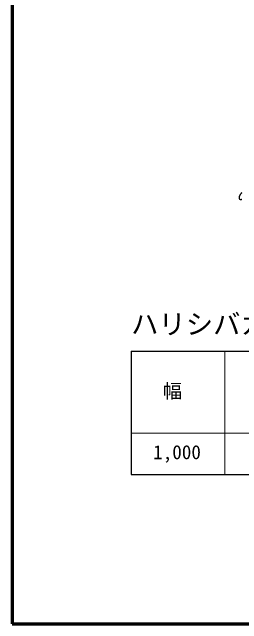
# Model space of a CAD drawing. Units: millimetres, scale not verified. Extents: x 200 to 8200, y 200 to 5838.
# Drawn here: x 200 to 1040, y 200 to 2433 of the extents above; entities that cross this region are included whole.
import ezdxf
from ezdxf.enums import TextEntityAlignment as Align

# ---------------------------------------------------------------- set-up
doc = ezdxf.new("R2010")
doc.units = ezdxf.units.MM
doc.header["$LTSCALE"] = 20
for name, color, linetype, lineweight in [('C-MTR-FRAM', 5, 'Continuous', 25), ('C-MTR-LINE', 5, 'Continuous', 13), ('C-STR', 7, 'Continuous', 25), ('C-STR-DIM', 1, 'Continuous', 13), ('C-TTL', 2, 'Continuous', 70)]:
    doc.layers.add(name, color=color, linetype=linetype, lineweight=lineweight)
doc.layers.add('C-TTL-TXT', color=5, linetype='Continuous')
doc.styles.add('ＭＳ ゴシック', font='')
doc.styles.get('ＭＳ ゴシック').set_extended_font_data('MS Gothic')

msp = doc.modelspace()

# ---------------------------------------------------------------- linework, layer by layer
at = {"layer": 'C-MTR-FRAM'}
for q in [(635.64, 745.52), (3976.84, 1195.52)]:
    msp.add_line((635.64, 1195.52), q, dxfattribs=at)
at = {"layer": 'C-MTR-LINE'}
for p, q in [((977.41, 1195.52), (977.41, 745.52)), ((635.64, 895.52), (3976.84, 895.52))]:
    msp.add_line(p, q, dxfattribs=at)
at = {"layer": 'C-STR'}
for centre, radius, start, end in [((1061.33, 1749.02), 32.83, 150.06497, 153.0494), ((1064.59, 1747.12), 36.6, 147.26574, 150.04312), ((1067.47, 1745.26), 40.03, 144.63149, 147.24916), ((1069.86, 1743.55), 42.97, 142.12137, 144.61945), ((1071.69, 1742.12), 45.28, 139.69999, 142.11334), ((1072.89, 1741.09), 46.87, 137.33578, 139.69564), ((1073.46, 1740.57), 47.64, 134.99957, 137.33493), ((1039.06, 1755.73), 9.31, 179.96028, 186.85517), ((1041.34, 1755.71), 11.59, 173.89547, 179.85433), ((1044.07, 1755.39), 14.35, 168.63861, 173.80843), ((1037.28, 1755.53), 7.53, 186.98011, 194.9308), ((1047.2, 1754.74), 17.54, 164.04533, 168.56825), ((1036.01, 1755.21), 6.22, 195.06964, 204.10931), ((1050.62, 1753.74), 21.11, 159.98849, 163.98893), ((1035.23, 1754.87), 5.36, 204.24753, 214.24363), ((1054.21, 1752.42), 24.93, 156.36164, 159.94352), ((1034.86, 1754.64), 4.93, 214.35516, 224.95487), ((1057.83, 1750.81), 28.89, 153.07751, 156.32595), ((1034.83, 1754.62), 4.89, 225.00911, 235.68086), ((1035.04, 1754.92), 5.26, 235.66004, 245.84881), ((1035.37, 1755.63), 6.05, 245.76084, 255.06021), ((1035.71, 1756.82), 7.28, 254.93209, 263.157), ((1035.93, 1758.51), 8.98, 263.01739, 270.16716), ((1035.95, 1760.7), 11.18, 270.03539, 276.21481), ((1035.69, 1763.37), 13.86, 276.09986, 281.4531), ((1035.09, 1766.44), 16.98, 281.35711, 286.02931)]:
    msp.add_arc(centre, radius, start, end, dxfattribs=at)
at = {"layer": 'C-STR-DIM', "color": 5, "lineweight": 25}
msp.add_line((635.64, 745.52), (3976.84, 745.52), dxfattribs=at)
at = {"layer": 'C-TTL'}
msp.add_lwpolyline([(200, 200), (8200, 200), (8200, 5740), (200, 5740)], close=True, dxfattribs=at)

# ---------------------------------------------------------------- texts
at = {"layer": 'C-STR-DIM', "color": 5, "style": 'ＭＳ ゴシック'}
for s, p in [('幅', (786.19, 1008.92)), ('1,000', (802.93, 785.52))]:
    msp.add_text(s, height=51.32, dxfattribs=at).set_placement(p, align=Align.BOTTOM_CENTER)
at = {"layer": 'C-TTL-TXT', "style": 'ＭＳ ゴシック'}
msp.add_text('ハリシバカンガルー２１標準規格', height=73.31, dxfattribs=at).set_placement((634.83, 1235.52), align=Align.BOTTOM_LEFT)

doc.saveas('drawing.dxf')
